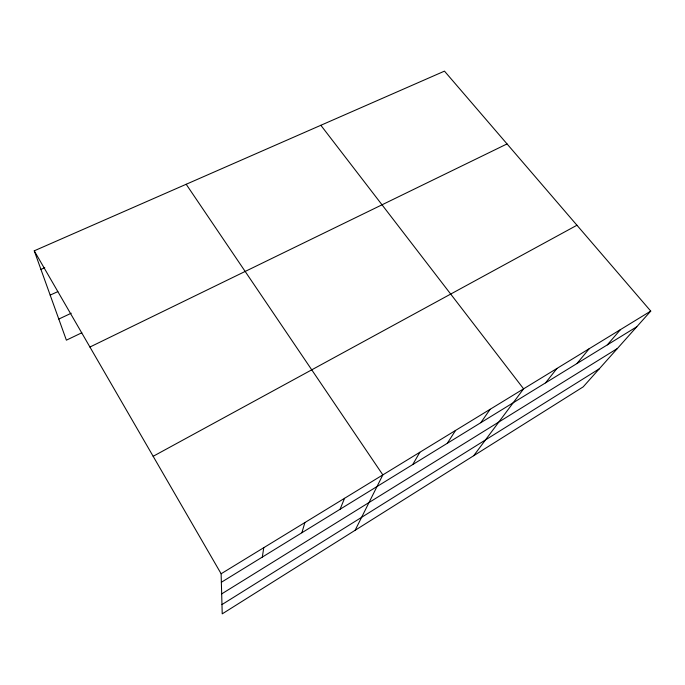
<?xml version="1.0" encoding="UTF-8"?>
<svg xmlns="http://www.w3.org/2000/svg" width="685" height="685" viewBox="0 0 685 685"><rect width="100%" height="100%" fill="white"/><g stroke="black" fill="none" stroke-linecap="round" stroke-linejoin="round"><path stroke-width="1.03" d="M262.321 557.085L263.768 547.692M301.871 532.759L304.885 522.552M340.077 509.255L344.546 498.303M355.113 530.293L382.838 474.893L186.183 184.274M412.73 464.567L419.828 452.28M447.305 443.306L455.576 430.42M480.776 422.714L490.143 409.287M473.686 455.731L523.597 388.832L320.845 125.286M545.568 382.855L556.956 368.444M576.924 363.572L589.228 348.708M607.321 344.872L620.482 329.605M650.75 311.093L583.192 386.862L222.223 613.863L221.127 573.765L34.25 250.821L444.471 71.137L650.75 311.093L221.127 573.765M221.966 604.581L599.264 368.838M221.675 593.904L617.408 348.485M221.358 582.276L636.793 326.745M153.157 456.296L576.941 225.245M89.923 347.038L507.046 143.927M81.832 332.764L66.385 340.171L34.25 250.821M58.799 319.064L71.231 313.225M50.185 295.115L57.823 291.613M40.937 269.41L44.765 267.698"/></g></svg>
